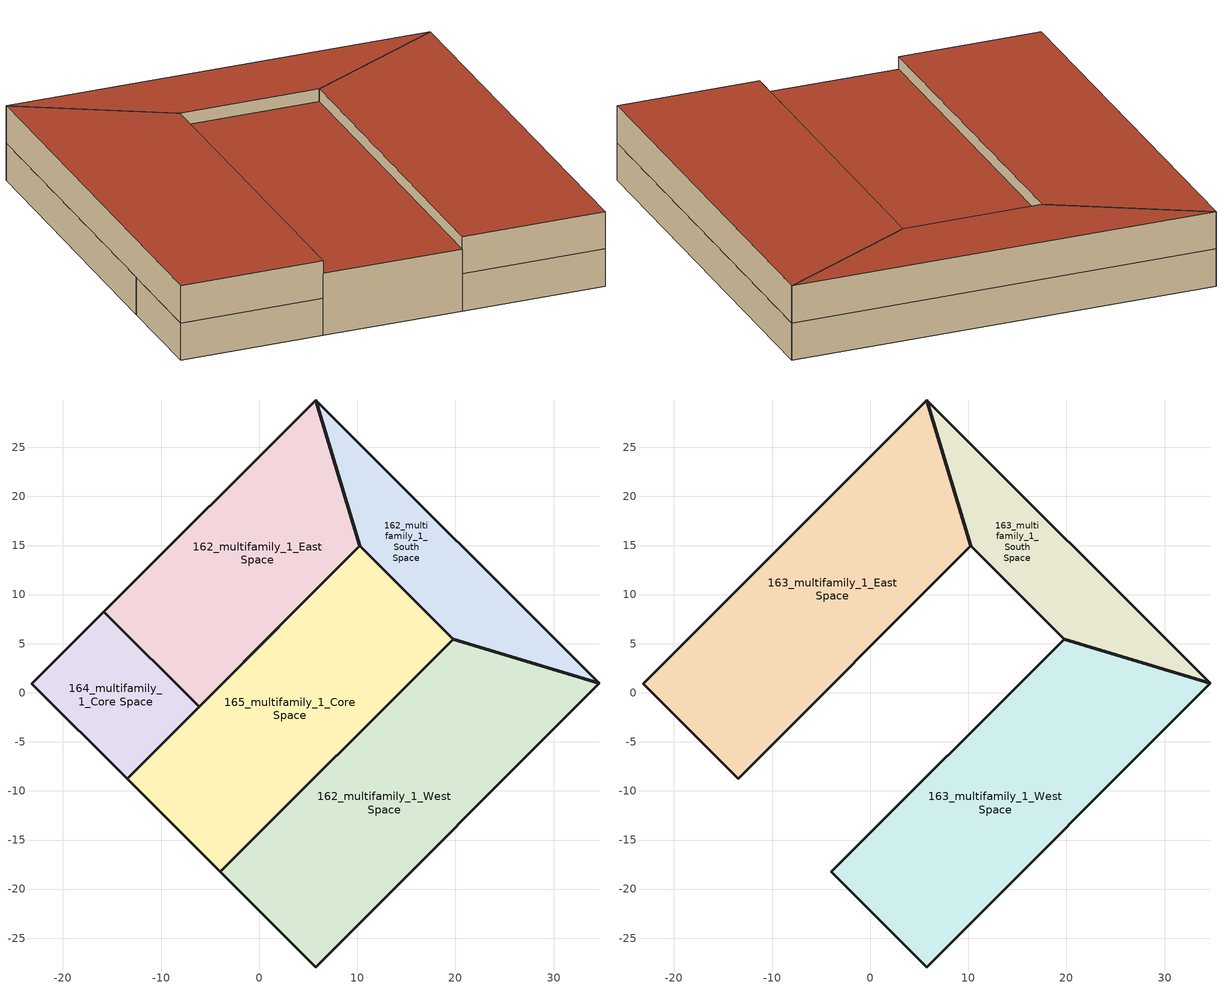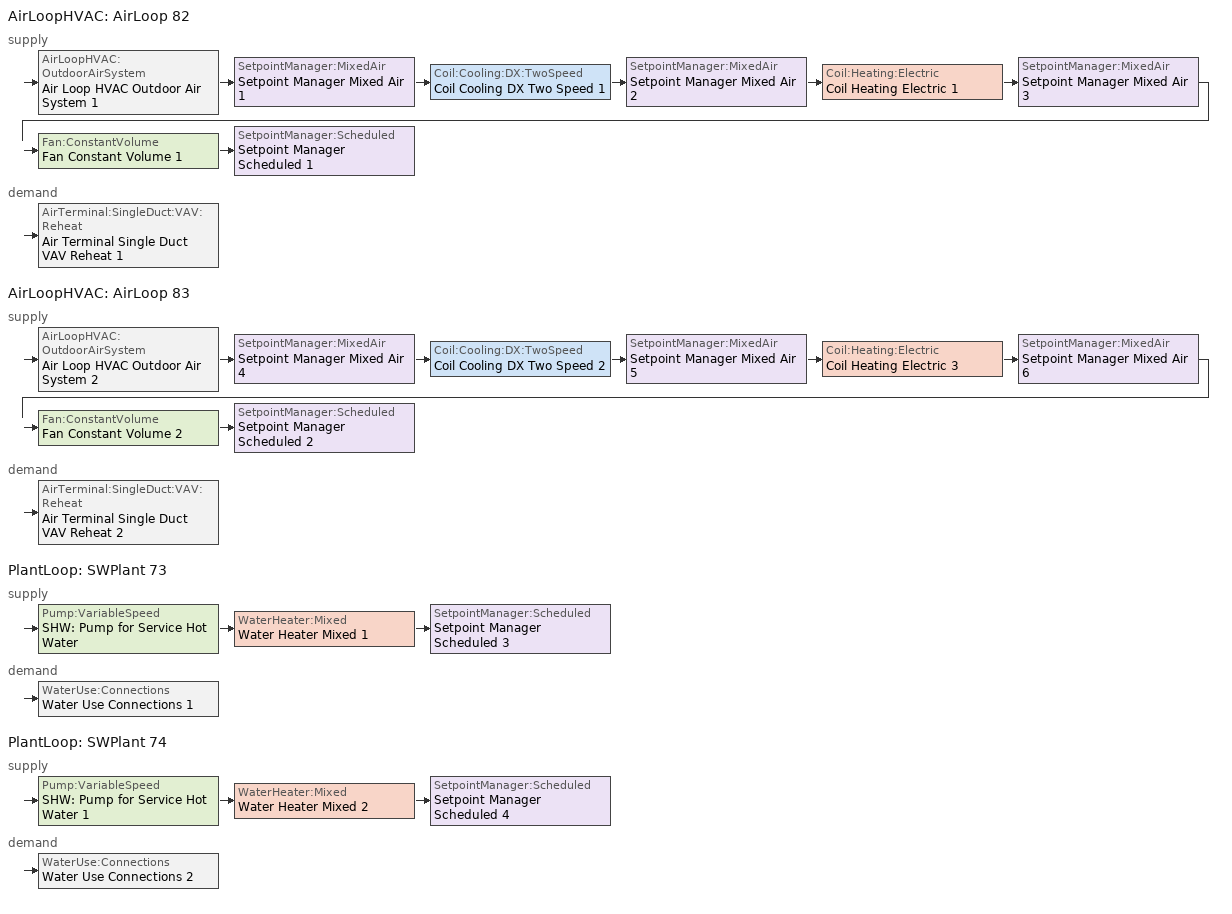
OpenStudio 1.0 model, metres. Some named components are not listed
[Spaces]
162_multifamily_1_West Space
 floor ground: 34.62,0.94 5.74,-27.94 -3.96,-18.24 19.75,5.47 z0
 wall outside: 5.74,-27.94 34.62,0.94 19.75,5.47 -3.96,-18.24 5.74,-27.94 z0:3.66
 roof outside: 19.75,5.47 -3.96,-18.24 5.74,-27.94 34.62,0.94 z3.66
162_multifamily_1_South Space
 floor ground: 34.62,0.94 19.75,5.47 10.26,14.95 5.74,29.82 z0
 wall outside: 19.75,5.47 34.62,0.94 5.74,29.82 10.26,14.95 19.75,5.47 z0:3.66
 roof outside: 5.74,29.82 10.26,14.95 19.75,5.47 34.62,0.94 z3.66
162_multifamily_1_East Space
 floor ground: 10.26,14.95 -6.12,-1.43 -15.81,8.27 5.74,29.82 z0
 wall outside: -6.12,-1.43 10.26,14.95 5.74,29.82 -15.81,8.27 -6.12,-1.43 z0:3.66
 roof outside: 5.74,29.82 -15.81,8.27 -6.12,-1.43 10.26,14.95 z3.66
164_multifamily_1_Core Space
 floor ground: -6.12,-1.43 -13.44,-8.76 -23.14,0.94 -15.81,8.27 z0
 wall outside: -13.44,-8.76 -6.12,-1.43 -15.81,8.27 -23.14,0.94 -13.44,-8.76 z0:3.66
 roof outside: -15.81,8.27 -23.14,0.94 -13.44,-8.76 -6.12,-1.43 z3.66
165_multifamily_1_Core Space
 floor ground: 19.75,5.47 -3.96,-18.24 -13.44,-8.76 10.26,14.95 z0
 wall outside: -3.96,-18.24 19.75,5.47 10.26,14.95 -13.44,-8.76 -3.96,-18.24 z0:6.1
 roof outside: 10.26,14.95 -13.44,-8.76 -3.96,-18.24 19.75,5.47 z6.1
163_multifamily_1_West Space
 floor ground: 34.62,0.94 5.74,-27.94 -3.96,-18.24 19.75,5.47 z3.66
 wall outside: 5.74,-27.94 34.62,0.94 19.75,5.47 -3.96,-18.24 5.74,-27.94 z3.66:7.32
 roof outside: 19.75,5.47 -3.96,-18.24 5.74,-27.94 34.62,0.94 z7.32
163_multifamily_1_South Space
 floor ground: 34.62,0.94 19.75,5.47 10.26,14.95 5.74,29.82 z3.66
 wall outside: 19.75,5.47 34.62,0.94 5.74,29.82 10.26,14.95 19.75,5.47 z3.66:7.32
 roof outside: 5.74,29.82 10.26,14.95 19.75,5.47 34.62,0.94 z7.32
163_multifamily_1_East Space
 floor ground: 10.26,14.95 -13.44,-8.76 -23.14,0.94 5.74,29.82 z3.66
 wall outside: -13.44,-8.76 10.26,14.95 5.74,29.82 -23.14,0.94 -13.44,-8.76 z3.66:7.32
 roof outside: 5.74,29.82 -23.14,0.94 -13.44,-8.76 10.26,14.95 z7.32
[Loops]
AirLoopHVAC 'AirLoop 82'
 supply: AirLoopHVAC:OutdoorAirSystem 'Air Loop HVAC Outdoor Air System 1' > SetpointManager:MixedAir 'Setpoint Manager Mixed Air 1' > Coil:Cooling:DX:TwoSpeed 'Coil Cooling DX Two Speed 1' > SetpointManager:MixedAir 'Setpoint Manager Mixed Air 2' > Coil:Heating:Electric 'Coil Heating Electric 1' > SetpointManager:MixedAir 'Setpoint Manager Mixed Air 3' > Fan:ConstantVolume 'Fan Constant Volume 1' > SetpointManager:Scheduled 'Setpoint Manager Scheduled 1'
 demand: AirTerminal:SingleDuct:VAV:Reheat 'Air Terminal Single Duct VAV Reheat 1'
AirLoopHVAC 'AirLoop 83'
 supply: AirLoopHVAC:OutdoorAirSystem 'Air Loop HVAC Outdoor Air System 2' > SetpointManager:MixedAir 'Setpoint Manager Mixed Air 4' > Coil:Cooling:DX:TwoSpeed 'Coil Cooling DX Two Speed 2' > SetpointManager:MixedAir 'Setpoint Manager Mixed Air 5' > Coil:Heating:Electric 'Coil Heating Electric 3' > SetpointManager:MixedAir 'Setpoint Manager Mixed Air 6' > Fan:ConstantVolume 'Fan Constant Volume 2' > SetpointManager:Scheduled 'Setpoint Manager Scheduled 2'
 demand: AirTerminal:SingleDuct:VAV:Reheat 'Air Terminal Single Duct VAV Reheat 2'
PlantLoop 'SWPlant 73'
 supply: Pump:VariableSpeed 'SHW: Pump for Service Hot Water' > WaterHeater:Mixed 'Water Heater Mixed 1' > SetpointManager:Scheduled 'Setpoint Manager Scheduled 3'
 demand: WaterUse:Connections 'Water Use Connections 1'
PlantLoop 'SWPlant 74'
 supply: Pump:VariableSpeed 'SHW: Pump for Service Hot Water 1' > WaterHeater:Mixed 'Water Heater Mixed 2' > SetpointManager:Scheduled 'Setpoint Manager Scheduled 4'
 demand: WaterUse:Connections 'Water Use Connections 2'
[Building]
Building 1: Default Construction Set=Default Construction Set 1
[Construction]
INT-FLOOR-TOPSIDE: 1/2IN Gypsum, 4IN CONCRETE HW, CP02 CARPET PAD
INT-FLOOR-UNDERSIDE: CP02 CARPET PAD, 4IN CONCRETE HW, 1/2IN Gypsum
Standard_Int-Wall: 1/2IN Gypsum, 1/2IN Gypsum
[Material] Thermal Absorptance=0.9
Name | Roughness | Thickness {m} | Conductivity {W/m-K} | Density {kg/m3} | Specific Heat {J/kg-K} | Solar Absorptance | Visible Absorptance
1/2IN Gypsum | Smooth | 0.0127 | 0.16 | 784.9 | 830 | 0.92 | 0.92
4IN CONCRETE HW | Rough | 0.1016 | 1.311 | 2240 | 836.8 | 0.7 | 0.7
[Material:NoMass]
CP02 CARPET PAD: Roughness=VeryRough; Thermal Resistance {m2-K/W}=0.2165; Thermal Absorptance=0.9; Solar Absorptance=0.7; Visible Absorptance=0.8
[DefaultSurfaceConstructions]
Default Surface Constructions 1: Floor Construction=INT-FLOOR-TOPSIDE; Wall Construction=Standard_Int-Wall; Roof Ceiling Construction=INT-FLOOR-UNDERSIDE
[DefaultConstructionSet]
Default Construction Set 1: Default Interior Surface Constructions=Default Surface Constructions 1
[AirLoopHVAC] Design Supply Air Flow Rate {m3/s}=AutoSize
AirLoop 82; AirLoop 83
[AvailabilityManager:Scheduled] Schedule=Always On Discrete
Availability Manager Scheduled 1; Availability Manager Scheduled 2
[Sizing:System] Type of Load to Size On=Sensible; Design Outdoor Air Flow Rate {m3/s}=Autosize; Minimum System Air Flow Ratio=0.3; Preheat Design Temperature {C}=7; Preheat Design Humidity Ratio {kg-H2O/kg-Air}=0.008; Precool Design Temperature {C}=12.8; Precool Design Humidity Ratio {kg-H2O/kg-Air}=0.008; Central Cooling Design Supply Air Temperature {C}=12.8; Central Heating Design Supply Air Temperature {C}=16.7; Sizing Option=NonCoincident; 100% Outdoor Air in Cooling=Yes; 100% Outdoor Air in Heating=Yes; Central Cooling Design Supply Air Humidity Ratio {kg-H2O/kg-Air}=0.0085; Central Heating Design Supply Air Humidity Ratio {kg-H2O/kg-Air}=0.008; Cooling Design Air Flow Method=DesignDay; Cooling Design Air Flow Rate {m3/s}=0; Heating Design Air Flow Method=DesignDay; Heating Design Air Flow Rate {m3/s}=0; System Outdoor Air Method=ZoneSum
AirLoop 82; AirLoop 83
[Controller:OutdoorAir] Minimum Outdoor Air Flow Rate {m3/s}=Autosize; Maximum Outdoor Air Flow Rate {m3/s}=Autosize; Economizer Control Type=NoEconomizer; Economizer Control Action Type=ModulateFlow; Economizer Maximum Limit Dry-Bulb Temperature {C}=28; Economizer Maximum Limit Enthalpy {J/kg}=64000; Economizer Minimum Limit Dry-Bulb Temperature {C}=-100; Lockout Type=NoLockout; Minimum Limit Type=FixedMinimum; High Humidity Control=No; Heat Recovery Bypass Control Type=BypassWhenOAFlowGreaterThanMinimum
Name | Controller Mechanical Ventilation
Controller Outdoor Air 1 | Controller Mechanical Ventilation 1
Controller Outdoor Air 2 | Controller Mechanical Ventilation 2
[Controller:MechanicalVentilation] Availability Schedule=Always On Discrete; System Outdoor Air Method=ZoneSum
Controller Mechanical Ventilation 1; Controller Mechanical Ventilation 2
[AirLoopHVAC:OutdoorAirSystem]
Name | Controller
Air Loop HVAC Outdoor Air System 1 | Controller Outdoor Air 1
Air Loop HVAC Outdoor Air System 2 | Controller Outdoor Air 2
[Coil:Cooling:DX:TwoSpeed] Availability Schedule=Always_On; Rated High Speed Total Cooling Capacity {W}=Autosize; Rated High Speed Sensible Heat Ratio=Autosize; Rated High Speed COP {W/W}=2.55321; Rated High Speed Air Flow Rate {m3/s}=Autosize; Rated Low Speed Total Cooling Capacity {W}=Autosize; Rated Low Speed Sensible Heat Ratio=0.69; Rated Low Speed COP {W/W}=2.55321; Condenser Type=AirCooled; High Speed Evaporative Condenser Effectiveness=0; High Speed Evaporative Condenser Air Flow Rate {m3/s}=Autosize; High Speed Evaporative Condenser Pump Rated Power Consumption {W}=Autosize; Low Speed Evaporative Condenser Effectiveness=0; Low Speed Evaporative Condenser Air Flow Rate {m3/s}=Autosize; Low Speed Evaporative Condenser Pump Rated Power Consumption {W}=Autosize; Basin Heater Capacity {W/K}=10; Basin Heater Setpoint Temperature {C}=2
Name | Total Cooling Capacity Function of Temperature Curve | Total Cooling Capacity Function of Flow Fraction Curve | Energy Input Ratio Function of Temperature Curve | Energy Input Ratio Function of Flow Fraction Curve | Part Load Fraction Correlation Curve | Low Speed Total Cooling Capacity Function of Temperature Curve | Low Speed Energy Input Ratio Function of Temperature Curve
Coil Cooling DX Two Speed 1 | Curve Biquadratic 1 | Curve Quadratic 1 | Curve Biquadratic 2 | Curve Quadratic 2 | Curve Quadratic 3 | Curve Biquadratic 3 | Curve Biquadratic 4
Coil Cooling DX Two Speed 2 | Curve Biquadratic 5 | Curve Quadratic 4 | Curve Biquadratic 6 | Curve Quadratic 5 | Curve Quadratic 6 | Curve Biquadratic 7 | Curve Biquadratic 8
[Coil:Heating:Electric] Availability Schedule=Always_On
Name | Efficiency
Coil Heating Electric 1; Coil Heating Electric 3 | 1
Coil Heating Electric 2; Coil Heating Electric 4
[Fan:ConstantVolume] Availability Schedule=Always_On; Fan Efficiency=0.725; Pressure Rise {Pa}=1389.88; Maximum Flow Rate {m3/s}=AutoSize; Motor Efficiency=0.876096
Fan Constant Volume 1; Fan Constant Volume 2
[SetpointManager:Scheduled] Control Variable=Temperature
Name | Schedule
Setpoint Manager Scheduled 1; Setpoint Manager Scheduled 2 | Deck_Temperature
Setpoint Manager Scheduled 3 | Water Heater Setpoint Temperature Schedule
Setpoint Manager Scheduled 4 | Water Heater Setpoint Temperature Schedule 1
[AirTerminal:SingleDuct:VAV:Reheat] Availability Schedule=Always_On; Maximum Air Flow Rate {m3/s}=Autocalculate; Zone Minimum Air Flow Input Method=Constant; Constant Minimum Air Flow Fraction=0.3; Fixed Minimum Air Flow Rate {m3/s}=0; Maximum Hot Water or Steam Flow Rate {m3/s}=Autocalculate; Minimum Hot Water or Steam Flow Rate {m3/s}=0; Convergence Tolerance=0.001; Damper Heating Action=Normal; Maximum Flow per Zone Floor Area During Reheat {m3/s-m2}=Autocalculate; Maximum Flow Fraction During Reheat=Autocalculate; Maximum Reheat Air Temperature {C}=35
Name | Reheat Coil
Air Terminal Single Duct VAV Reheat 1 | Coil Heating Electric 2
Air Terminal Single Duct VAV Reheat 2 | Coil Heating Electric 4
[PlantLoop] Plant Loop Volume {m3}=Autocalculate
SWPlant 73; SWPlant 74
[Sizing:Plant] Loop Type=Heating; Design Loop Exit Temperature {C}=60; Loop Design Temperature Difference {deltaC}=5
SWPlant 73; SWPlant 74
[Pump:VariableSpeed] Pump Control Type=Intermittent
SHW: Pump for Service Hot Water; SHW: Pump for Service Hot Water 1
[WaterHeater:Mixed] Deadband Temperature Difference {deltaC}=2; Maximum Temperature Limit {C}=82.22; Heater Control Type=Cycle; Heater Maximum Capacity {W}=845000; Heater Fuel Type=NaturalGas; Heater Thermal Efficiency=0.77; Off Cycle Parasitic Fuel Consumption Rate {W}=20; Off Cycle Parasitic Fuel Type=NaturalGas; Off Cycle Parasitic Heat Fraction to Tank=0.8; On Cycle Parasitic Fuel Type=NaturalGas; Ambient Temperature Indicator=ThermalZone; Off Cycle Loss Coefficient to Ambient Temperature {W/K}=6; On Cycle Loss Coefficient to Ambient Temperature {W/K}=6; Use Side Effectiveness=1; Source Side Effectiveness=1; Use Side Design Flow Rate {m3/s}=autosize; Source Side Design Flow Rate {m3/s}=autosize; Indirect Water Heating Recovery Time {hr}=1.5
Name | Tank Volume {m3} | Setpoint Temperature Schedule
Water Heater Mixed 1 | 1.51418 | Water Heater Setpoint Temperature Schedule
Water Heater Mixed 2 | 3.02835 | Water Heater Setpoint Temperature Schedule 1
[BuildingStory] Nominal Z Coordinate {m}=0
Name | Nominal Floor to Floor Height {m}
Story 1; Story 2; Story 3 | 3.6576
Story 4 | 6.096
[ThermalZone] Use Ideal Air Loads=No
Thermal Zone 1; Thermal Zone 2; Thermal Zone 3; Thermal Zone 4
[Sizing:Zone] Zone Cooling Design Supply Air Temperature {C}=14; Zone Heating Design Supply Air Temperature {C}=40; Zone Cooling Design Supply Air Humidity Ratio {kg-H2O/kg-air}=0.0085; Zone Heating Design Supply Air Humidity Ratio {kg-H2O/kg-air}=0.008; Cooling Design Air Flow Method=DesignDay; Heating Design Air Flow Method=DesignDay
Thermal Zone 1; Thermal Zone 2; Thermal Zone 3; Thermal Zone 4
[Space]
Name | Building Story | Thermal Zone
162_multifamily_1_West Space; 162_multifamily_1_South Space; 162_multifamily_1_East Space | Story 1 | Thermal Zone 1
163_multifamily_1_West Space; 163_multifamily_1_South Space; 163_multifamily_1_East Space | Story 2 | Thermal Zone 2
164_multifamily_1_Core Space | Story 3 | Thermal Zone 3
165_multifamily_1_Core Space | Story 4 | Thermal Zone 4
[Schedule:Ruleset]
Name | Default Day Schedule | Summer Design Day Schedule | Winter Design Day Schedule
Always_On | Always_On_Default | Always_On_Summer_Design_Day | Always_On_Winter_Design_Day
Deck_Temperature | Deck_Temperature_Default | Deck_Temperature_Summer_Design_Day | Deck_Temperature_Winter_Design_Day
[Schedule:Day]
Always_On_Default; Always_On_Winter_Design_Day; Always_On_Summer_Design_Day: 24, 0, 1
Deck_Temperature_Default; Deck_Temperature_Winter_Design_Day; Deck_Temperature_Summer_Design_Day: 24, 0, 12.8
[Schedule:Constant]
Always On Discrete: Value=1
[Curve:Biquadratic] Minimum Value of x {BasedOnField A2}=17; Maximum Value of x {BasedOnField A2}=22; Minimum Value of y {BasedOnField A3}=13; Maximum Value of y {BasedOnField A3}=46
Name | Coefficient1 Constant | Coefficient2 x | Coefficient3 x**2 | Coefficient4 y | Coefficient5 y**2 | Coefficient6 x*y
Curve Biquadratic 1; Curve Biquadratic 3; Curve Biquadratic 5; Curve Biquadratic 7 | 0.42415 | 0.04426 | -0.00042 | 0.00333 | -8e-005 | -0.00021
Curve Biquadratic 2; Curve Biquadratic 4; Curve Biquadratic 6; Curve Biquadratic 8 | 1.23649 | -0.02431 | 0.00057 | -0.01434 | 0.00063 | -0.00038
[Curve:Quadratic]
Name | Coefficient1 Constant | Coefficient2 x | Coefficient3 x**2 | Minimum Value of x {BasedOnField A2} | Maximum Value of x {BasedOnField A2}
Curve Quadratic 1; Curve Quadratic 4 | 0.77136 | 0.34053 | -0.11088 | 0.75918 | 1.13877
Curve Quadratic 2; Curve Quadratic 5 | 1.2055 | -0.32953 | 0.12308 | 0.75918 | 1.13877
Curve Quadratic 3; Curve Quadratic 6 | 0.771 | 0.229 | 0 | 0 | 1
[Schedule:Compact]
Water Heater Setpoint Temperature Schedule; Water Heater Setpoint Temperature Schedule 1: Through: 12/31, For: AllDays, Until: 24:00, 60
